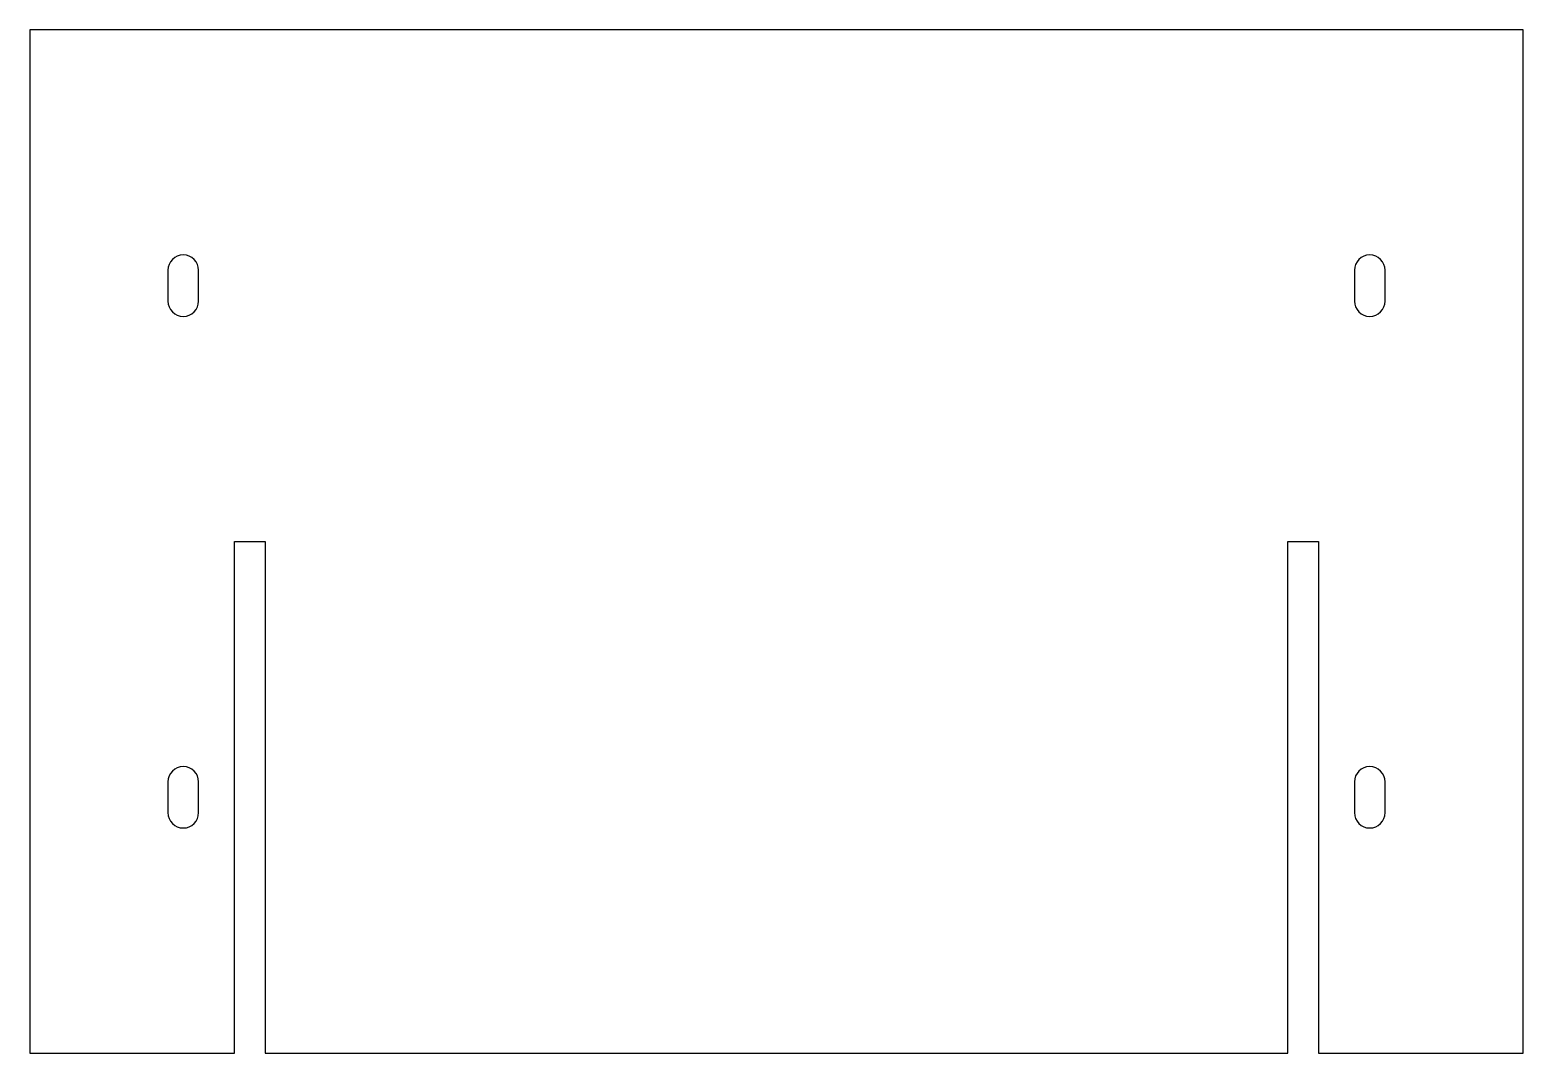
# Model space of a CAD drawing. Header units: millimetres. Extents: x 437 to 729, y 1250 to 1450.
import ezdxf

# ---------------------------------------------------------------- set-up
doc = ezdxf.new("R2010")
doc.units = ezdxf.units.MM
doc.layers.get('0').update_dxf_attribs({"linetype": 'CONTINUOUS'})

msp = doc.modelspace()

# ---------------------------------------------------------------- linework, layer by layer
msp.add_lwpolyline([(476.95, 1249.99), (476.95, 1349.99), (482.95, 1349.99), (482.95, 1249.99), (682.95, 1249.99), (682.95, 1349.99), (688.95, 1349.99), (688.95, 1249.99), (728.95, 1249.99), (728.95, 1449.99), (436.95, 1449.99), (436.95, 1249.99)], close=True)
for points in [[(463.95, 1396.99, 1), (469.95, 1396.99), (469.95, 1402.99, 1), (463.95, 1402.99)], [(695.95, 1396.99, 1), (701.95, 1396.99), (701.95, 1402.99, 1), (695.95, 1402.99)], [(469.95, 1302.99, 1), (463.95, 1302.99), (463.95, 1296.99, 1), (469.95, 1296.99)], [(701.95, 1302.99, 1), (695.95, 1302.99), (695.95, 1296.99, 1), (701.95, 1296.99)]]:
    msp.add_lwpolyline(points, format="xyb", close=True)

doc.saveas('drawing.dxf')
